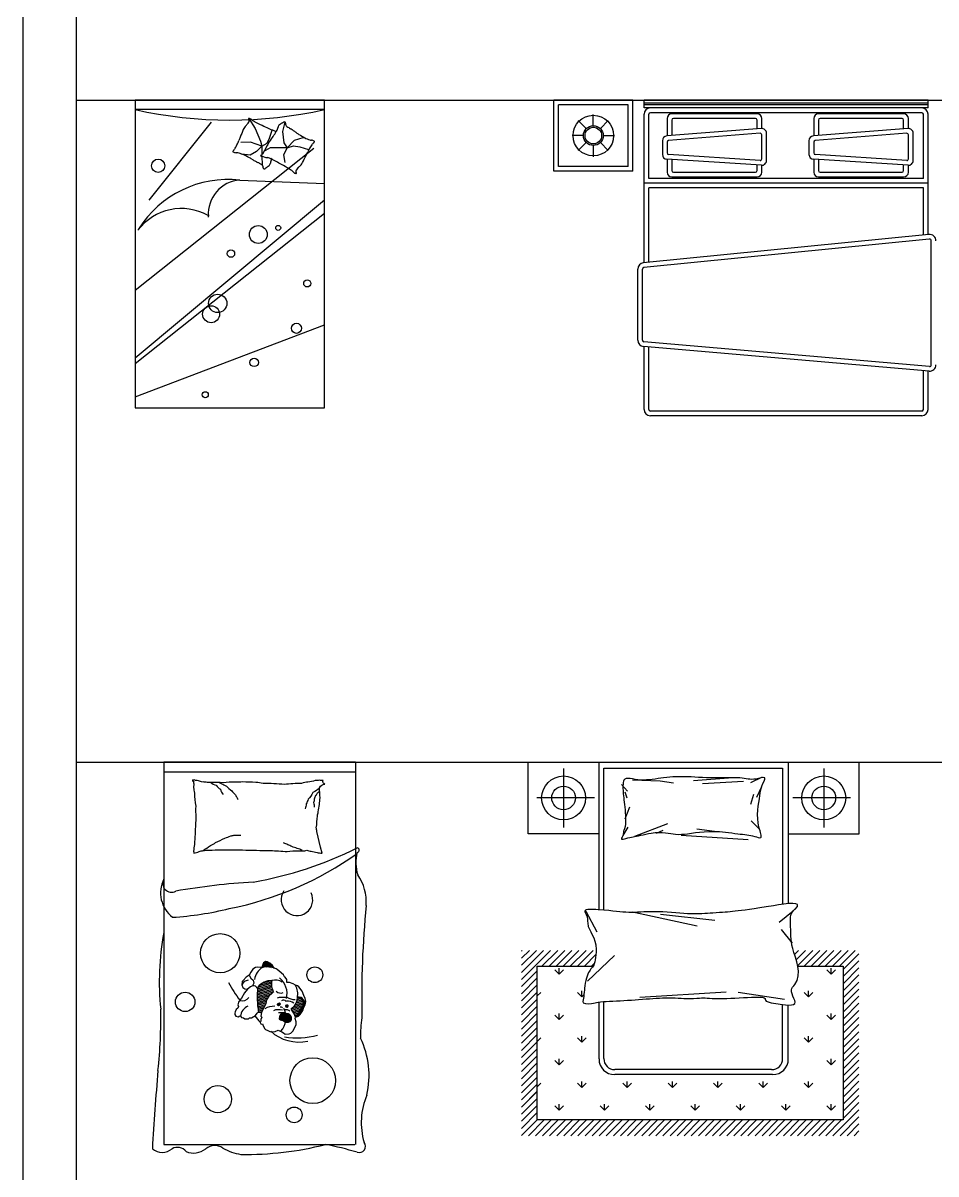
# Model space of a CAD drawing. Header units: inches. Extents: x 9.7 to 52.2, y 13.1 to 37.9.
# Drawn here: x 9.74 to 15.52, y 18.21 to 25.5 of the extents above; entities that cross this region are included whole.
import ezdxf

# ---------------------------------------------------------------- set-up
doc = ezdxf.new("R2010")
doc.units = ezdxf.units.IN
doc.header["$MEASUREMENT"] = 0
for name, color, linetype in [('02', 2, 'Continuous'), ('1', 1, 'Continuous'), ('8', 8, 'Continuous'), ('kadrbm', 4, 'Continuous')]:
    doc.layers.add(name, color=color, linetype=linetype)

# ---------------------------------------------------------------- blocks, each defined once
blk = doc.blocks.new('kadrbm')
at = {"layer": 'kadrbm', "color": 4}
blk.add_lwpolyline([(0, 0), (0, 24.7972), (21, 24.7972), (21, 0), (0, 0)], close=True, dxfattribs=at)
blk.add_lwpolyline([(20.6631, 0.3257), (20.6631, 24.4603), (0.3369, 24.4603), (0.3369, 0.3257), (20.6631, 0.3257)], dxfattribs=at)

msp = doc.modelspace()

# ---------------------------------------------------------------- hatches: boundary and pattern name
at = {"layer": '8'}
h = msp.add_hatch(dxfattribs=at)
h.set_pattern_fill('ANSI31', color=256, scale=0.03634, angle=151.264, style=0)
h.set_pattern_definition([(16.264005, (37.181219, 26.516891), (-0.0012721759, 0.0043606698), [])])
h.paths.add_polyline_path([(11.3307, 19.5111), (11.3191, 19.5272), (11.3023, 19.5421), (11.288, 19.5509), (11.2738, 19.553), (11.2622, 19.544), (11.2573, 19.5333), (11.2545, 19.5214), (11.2532, 19.5154, -0.128643)])
h = msp.add_hatch(dxfattribs=at)
h.set_pattern_fill('ANSI31', color=256, scale=0.072679, angle=151.264, style=0)
h.set_pattern_definition([(16.264005, (37.181219, 26.516891), (-0.0025443517, 0.0087213396), [])])
h.paths.add_polyline_path([(11.4688, 19.288), (11.4576, 19.2711), (11.4377, 19.2523), (11.4419, 19.2443), (11.4544, 19.225), (11.4611, 19.209), (11.4789, 19.2173), (11.4899, 19.2391), (11.5143, 19.2784), (11.5139, 19.2968), (11.4978, 19.32), (11.4769, 19.3238), (11.4759, 19.308)])
h.paths.add_polyline_path([(11.326, 19.3596, -0.19505), (11.3155, 19.4314, 0.242355), (11.2259, 19.3905, 0.070869), (11.2302, 19.2315), (11.2402, 19.2294), (11.2496, 19.2309), (11.2626, 19.2545), (11.2761, 19.2844), (11.2816, 19.3102), (11.2964, 19.3336)])
h = msp.add_hatch(dxfattribs=at)
h.set_pattern_fill('ANSI31', color=256, scale=0.01717, angle=151.264, style=0)
h.set_pattern_definition([(16.264005, (36.242921, 25.6430407), (-0.0006011031, 0.00206041649), [])])
h.paths.add_polyline_path([(11.3577, 19.2875), (11.3494, 19.2834), (11.3483, 19.2792), (11.3527, 19.2764), (11.3583, 19.2749), (11.3638, 19.2767), (11.3685, 19.2812), (11.3697, 19.2855), (11.3635, 19.2878)])
h.paths.add_polyline_path([(11.4117, 19.2635), (11.416, 19.2665), (11.4189, 19.2712), (11.4185, 19.2745), (11.4171, 19.276), (11.4128, 19.2765), (11.4078, 19.2769), (11.4022, 19.2736), (11.4006, 19.2693), (11.4035, 19.265)])
h = msp.add_hatch(dxfattribs=at)
h.set_pattern_fill('ANSI31', color=256, scale=0.042926, angle=151.264, style=0)
h.set_pattern_definition([(16.264005, (36.242921, 25.6430407), (-0.0015027577, 0.0051510412), [])])
h.paths.add_polyline_path([(11.4104, 19.2203), (11.3946, 19.2272), (11.3886, 19.2284), (11.3817, 19.2271), (11.3769, 19.2252), (11.3692, 19.2174), (11.3633, 19.2048), (11.3623, 19.1898), (11.3703, 19.183), (11.3861, 19.1785), (11.3945, 19.1725), (11.4028, 19.1694), (11.4197, 19.1694), (11.4306, 19.173), (11.4388, 19.1841), (11.4401, 19.1978), (11.4353, 19.208), (11.4291, 19.2142), (11.4179, 19.2213)])

# ---------------------------------------------------------------- linework, layer by layer
at = {"layer": '02'}
for p, q in [((13.6027, 25.0107), (13.1027, 25.0107)), ((13.1027, 24.5607), (13.1027, 25.0107)), ((13.5727, 24.9807), (13.1327, 24.9807)), ((13.1327, 24.5907), (13.1327, 24.9807)), ((13.5727, 24.5907), (13.5727, 24.9807)), ((13.6027, 24.5607), (13.6027, 25.0107)), ((15.4747, 25.0107), (13.6747, 25.0107)), ((13.6747, 24.9607), (13.6747, 25.0107)), ((15.4747, 24.9907), (13.6747, 24.9907)), ((15.4747, 24.9807), (13.6747, 24.9807)), ((15.4747, 24.9607), (13.6747, 24.9607)), ((15.4747, 24.9607), (15.4747, 25.0107)), ((10.5379, 24.3763), (10.9322, 24.8708)), ((11.1699, 24.895), (11.2088, 24.8306)), ((11.397, 24.8705), (11.3828, 24.8123)), ((13.3082, 24.8301), (13.2576, 24.8807)), ((13.3527, 24.8485), (13.3527, 24.9201)), ((13.3971, 24.8301), (13.4477, 24.8807)), ((13.6747, 23.9804), (13.6747, 24.9207)), ((13.7047, 24.5144), (13.7047, 24.9207)), ((15.4347, 24.9307), (13.7147, 24.9307)), ((13.8202, 24.8939), (13.8202, 24.7837)), ((14.3902, 24.9239), (13.8502, 24.9239)), ((13.8502, 24.8839), (13.8502, 24.7857)), ((14.3802, 24.8939), (13.8602, 24.8939)), ((14.3902, 24.8294), (14.3902, 24.8839)), ((14.4202, 24.8314), (14.4202, 24.8939)), ((14.7497, 24.8939), (14.7497, 24.7837)), ((15.3197, 24.9239), (14.7797, 24.9239)), ((14.7797, 24.8839), (14.7797, 24.7857)), ((15.3097, 24.8939), (14.7897, 24.8939)), ((15.3197, 24.8294), (15.3197, 24.8839)), ((15.3497, 24.8314), (15.3497, 24.8939)), ((15.4447, 24.5144), (15.4447, 24.9207)), ((15.4747, 24.158), (15.4747, 24.9207)), ((11.2088, 24.8306), (11.2438, 24.7513)), ((11.3008, 24.7703), (11.3176, 24.82)), ((11.3828, 24.8123), (11.39, 24.7408)), ((14.4182, 24.8313), (13.8182, 24.7835)), ((14.4096, 24.8007), (13.8296, 24.7543)), ((14.4502, 24.6275), (14.4502, 24.8014)), ((15.3476, 24.8313), (14.7476, 24.7835)), ((15.339, 24.8007), (14.759, 24.7543)), ((15.3797, 24.6275), (15.3797, 24.8014)), ((11.1789, 24.7445), (11.1192, 24.743)), ((11.2506, 24.7185), (11.1789, 24.7445)), ((11.2438, 24.7513), (11.2506, 24.7185)), ((11.2506, 24.7185), (11.286, 24.7387)), ((11.2847, 24.7228), (11.2681, 24.692)), ((11.286, 24.7387), (11.3008, 24.7703)), ((11.39, 24.7408), (11.4124, 24.7085)), ((11.4124, 24.7085), (11.4576, 24.7574)), ((11.4576, 24.7574), (11.5141, 24.7732)), ((11.5141, 24.7732), (11.5277, 24.7698)), ((13.2898, 24.7857), (13.2183, 24.7857)), ((13.3082, 24.7413), (13.2576, 24.6907)), ((13.3527, 24.7229), (13.3527, 24.6513)), ((13.3971, 24.7413), (13.4477, 24.6907)), ((13.4155, 24.7857), (13.4871, 24.7857)), ((13.7902, 24.7536), (13.7902, 24.6662)), ((13.8202, 24.7443), (13.8202, 24.6756)), ((14.4202, 24.6381), (14.4202, 24.7907)), ((14.7197, 24.7536), (14.7197, 24.6662)), ((14.7497, 24.7443), (14.7497, 24.6756)), ((15.3497, 24.6381), (15.3497, 24.7907)), ((10.4483, 23.8067), (11.581, 24.7063)), ((11.1781, 24.6622), (11.1249, 24.668)), ((11.2183, 24.6854), (11.1781, 24.6622)), ((11.2506, 24.7185), (11.2183, 24.6854)), ((11.2506, 24.7185), (11.2515, 24.6639)), ((11.2516, 24.6553), (11.2525, 24.6004)), ((11.2681, 24.692), (11.2552, 24.6682)), ((11.2741, 24.6916), (11.2666, 24.6875)), ((11.3049, 24.7092), (11.2741, 24.6916)), ((11.4124, 24.7085), (11.3049, 24.7092)), ((11.4124, 24.7085), (11.3896, 24.6632)), ((11.3896, 24.6632), (11.3963, 24.6147)), ((11.4124, 24.7085), (11.4525, 24.7201)), ((11.4525, 24.7201), (11.4917, 24.7139)), ((11.4917, 24.7139), (11.5468, 24.698)), ((14.4097, 24.6281), (13.8297, 24.6657)), ((15.3391, 24.6281), (14.7591, 24.6657)), ((13.5727, 24.5907), (13.1327, 24.5907)), ((14.4186, 24.5976), (13.8186, 24.6362)), ((13.8202, 24.6362), (13.8202, 24.5539)), ((13.8502, 24.6345), (13.8502, 24.5639)), ((14.3902, 24.5639), (14.3902, 24.5991)), ((14.4202, 24.5539), (14.4202, 24.5975)), ((15.348, 24.5976), (14.748, 24.6362)), ((14.7497, 24.6362), (14.7497, 24.5539)), ((14.7797, 24.6345), (14.7797, 24.5639)), ((15.3197, 24.5639), (15.3197, 24.5991)), ((15.3497, 24.5539), (15.3497, 24.5975)), ((13.6027, 24.5607), (13.1027, 24.5607)), ((15.4447, 24.5144), (13.7047, 24.5144)), ((13.8502, 24.5239), (14.3902, 24.5239)), ((13.8602, 24.5539), (14.3802, 24.5539)), ((14.7797, 24.5239), (15.3197, 24.5239)), ((14.7897, 24.5539), (15.3097, 24.5539)), ((15.4747, 24.4844), (13.6747, 24.4844)), ((15.4447, 24.4544), (13.7047, 24.4544)), ((13.7047, 23.9832), (13.7047, 24.4544)), ((15.4447, 24.1552), (15.4447, 24.4544)), ((10.4483, 23.3775), (11.6483, 24.3792)), ((10.4483, 23.3419), (11.6483, 24.2935)), ((15.4792, 24.1586), (13.6692, 23.9797)), ((15.4821, 24.1287), (13.6721, 23.9498)), ((15.4947, 23.3333), (15.4947, 24.119)), ((13.6347, 23.4893), (13.6347, 23.94)), ((13.6647, 23.4893), (13.6647, 23.94)), ((10.4483, 23.13), (11.6483, 23.5858)), ((15.4808, 23.2935), (13.6708, 23.4495)), ((15.4834, 23.3234), (13.6734, 23.4794)), ((13.6747, 23.0507), (13.6747, 23.4491)), ((13.7047, 23.0507), (13.7047, 23.4466)), ((15.4447, 23.0507), (15.4447, 23.2966)), ((15.4747, 23.0507), (15.4747, 23.2941)), ((15.4347, 23.0407), (13.7147, 23.0407)), ((15.4347, 23.0107), (13.7147, 23.0107)), ((11.8446, 20.8159), (10.6301, 20.8159)), ((10.6301, 20.8159), (10.6301, 18.3932)), ((11.8446, 20.8159), (11.8446, 18.3932)), ((12.9387, 20.3619), (12.9387, 20.8159)), ((12.9387, 20.8159), (15.0387, 20.8159)), ((13.3887, 19.8804), (13.3887, 20.8159)), ((14.5887, 20.8159), (14.5887, 19.9197)), ((15.0387, 20.3619), (15.0387, 20.8159)), ((11.8415, 20.7524), (10.6301, 20.7524)), ((13.1641, 20.7754, -0.27), (13.1641, 20.4016, -0.27)), ((13.419, 20.7774), (14.5528, 20.7774)), ((13.419, 19.8779), (13.419, 20.7774)), ((14.2368, 20.7162), (13.988, 20.6982)), ((14.4225, 20.7198), (14.3486, 20.6856)), ((14.5528, 20.7774), (14.5528, 19.9154)), ((14.8134, 20.7754, -0.27), (14.8134, 20.4016, -0.27)), ((13.5306, 20.6748), (13.5685, 20.6315)), ((13.601, 20.7036), (13.7753, 20.6982)), ((13.7753, 20.6982), (13.86, 20.6856)), ((14.0439, 20.6802), (14.3053, 20.6946)), ((14.4189, 20.6586), (14.3865, 20.5919)), ((13.361, 20.5892, -0.27), (12.9952, 20.5892, -0.27)), ((13.5523, 20.6279), (13.5649, 20.5901)), ((14.3689, 20.6112), (14.348, 20.5471)), ((14.9823, 20.5892, -0.27), (14.6165, 20.5892, -0.27)), ((13.5541, 20.4568), (13.5847, 20.5325)), ((13.6151, 20.3472), (13.8246, 20.428)), ((14.401, 20.396), (14.3536, 20.4448)), ((13.3887, 20.3619), (12.9387, 20.3619)), ((13.5415, 20.3505), (13.5739, 20.4045)), ((13.7536, 20.3667), (13.7951, 20.3847)), ((13.9089, 20.3526), (14.3346, 20.3266)), ((14.1214, 20.3775), (14.0096, 20.3919)), ((14.5887, 20.3619), (15.0387, 20.3619)), ((13.3045, 19.8726), (13.375, 19.7404)), ((13.6004, 19.8677), (14.0119, 19.7796)), ((13.7791, 19.853), (14.1234, 19.8139)), ((14.6193, 19.8726), (14.5311, 19.7992)), ((14.6144, 19.6691), (14.5458, 19.7551)), ((12.8975, 19.6184), (12.9026, 19.6234)), ((12.8975, 19.5735), (12.9475, 19.6234)), ((12.8975, 19.5286), (12.9924, 19.6234)), ((12.8975, 19.4837), (13.0373, 19.6234)), ((12.8975, 19.4388), (13.0822, 19.6234)), ((13.0271, 19.5234), (13.1271, 19.6234)), ((13.072, 19.5234), (13.172, 19.6234)), ((13.1169, 19.5234), (13.2169, 19.6234)), ((13.1618, 19.5234), (13.2618, 19.6234)), ((13.2067, 19.5234), (13.3067, 19.6234)), ((13.2516, 19.5234), (13.3516, 19.6234)), ((14.6301, 19.5998), (14.6537, 19.6234)), ((14.6397, 19.5645), (14.6986, 19.6234)), ((14.648, 19.5279), (14.7435, 19.6234)), ((14.6884, 19.5234), (14.7884, 19.6234)), ((14.7333, 19.5234), (14.8333, 19.6234)), ((14.7782, 19.5234), (14.8782, 19.6234)), ((14.8231, 19.5234), (14.9231, 19.6234)), ((14.868, 19.5234), (14.968, 19.6234)), ((14.9129, 19.5234), (15.0129, 19.6234)), ((13.2965, 19.5234), (13.3694, 19.5964)), ((13.3155, 19.4287), (13.486, 19.5902)), ((14.9365, 19.5021), (15.0365, 19.6021)), ((14.9365, 19.4572), (15.0365, 19.5572)), ((12.8975, 19.3939), (12.9975, 19.4939)), ((12.9975, 18.549), (12.9975, 19.5234)), ((12.9975, 19.5234), (13.3512, 19.5234)), ((13.1358, 19.4727), (13.1089, 19.4996)), ((13.1358, 19.4727), (13.1358, 19.5108)), ((13.1358, 19.4727), (13.1627, 19.4996)), ((13.3414, 19.5234), (13.3598, 19.5419)), ((14.6488, 19.5234), (14.9365, 19.5234)), ((14.86, 19.4727), (14.8331, 19.4996)), ((14.86, 19.4727), (14.86, 19.5108)), ((14.86, 19.4727), (14.8869, 19.4996)), ((14.9365, 19.5234), (14.9365, 18.549)), ((14.9365, 19.4123), (15.0365, 19.5123)), ((12.8975, 19.349), (12.9975, 19.449)), ((12.8975, 19.3041), (12.9975, 19.4041)), ((14.9365, 19.3674), (15.0365, 19.4674)), ((14.9365, 19.3225), (15.0365, 19.4225)), ((12.8975, 19.2592), (12.9975, 19.3592)), ((12.9975, 19.3344), (13.019, 19.3559)), ((13.2795, 19.329), (13.2525, 19.3559)), ((13.2795, 19.329), (13.2795, 19.3671)), ((13.2795, 19.329), (13.293, 19.3425)), ((13.6469, 19.3264), (14.1956, 19.3607)), ((14.5647, 19.3117), (14.2699, 19.3558)), ((14.7163, 19.329), (14.6894, 19.3559)), ((14.7163, 19.329), (14.7163, 19.3671)), ((14.7163, 19.329), (14.7433, 19.3559)), ((14.9365, 19.2776), (15.0365, 19.3776)), ((14.9365, 19.2327), (15.0365, 19.3327)), ((12.8975, 19.2143), (12.9975, 19.3143)), ((12.8975, 19.1694), (12.9975, 19.2694)), ((13.3887, 18.9359), (13.3887, 19.2968)), ((13.419, 18.9381), (13.419, 19.2995)), ((14.5528, 18.9381), (14.5528, 19.28)), ((14.5887, 18.9359), (14.5887, 19.2777)), ((14.9365, 19.1878), (15.0365, 19.2878)), ((12.8975, 19.1245), (12.9975, 19.2245)), ((12.8975, 19.0796), (12.9975, 19.1796)), ((13.1358, 19.1853), (13.1089, 19.2122)), ((13.1358, 19.1853), (13.1358, 19.2234)), ((13.1358, 19.1853), (13.1627, 19.2122)), ((14.86, 19.1853), (14.8331, 19.2122)), ((14.86, 19.1853), (14.86, 19.2234)), ((14.86, 19.1853), (14.8869, 19.2122)), ((14.9365, 19.1429), (15.0365, 19.2429)), ((14.9365, 19.098), (15.0365, 19.198)), ((12.8975, 19.0347), (12.9975, 19.1347)), ((14.9365, 19.0531), (15.0365, 19.1531)), ((14.9365, 19.0082), (15.0365, 19.1082)), ((12.8975, 18.9898), (12.9975, 19.0898)), ((12.8975, 18.9449), (12.9975, 19.0449)), ((12.9975, 19.047), (13.019, 19.0686)), ((13.2795, 19.0416), (13.2525, 19.0686)), ((13.2795, 19.0416), (13.2795, 19.0797)), ((13.2795, 19.0416), (13.3064, 19.0686)), ((14.7163, 19.0416), (14.6894, 19.0686)), ((14.7163, 19.0416), (14.7163, 19.0797)), ((14.7163, 19.0416), (14.7433, 19.0686)), ((14.9365, 18.9633), (15.0365, 19.0633)), ((12.8975, 18.9), (12.9975, 19)), ((14.9365, 18.9184), (15.0365, 19.0184)), ((14.9365, 18.8735), (15.0365, 18.9735)), ((12.8975, 18.8551), (12.9975, 18.9551)), ((12.8975, 18.8102), (12.9975, 18.9102)), ((13.1358, 18.8979), (13.1089, 18.9249)), ((13.1358, 18.8979), (13.1358, 18.936)), ((13.1358, 18.8979), (13.1627, 18.9249)), ((14.86, 18.8979), (14.8331, 18.9249)), ((14.86, 18.8979), (14.86, 18.936)), ((14.86, 18.8979), (14.8869, 18.9249)), ((14.9365, 18.8286), (15.0365, 18.9286)), ((12.8975, 18.7652), (12.9975, 18.8652)), ((12.8975, 18.7203), (12.9975, 18.8203)), ((14.4887, 18.8359), (13.4887, 18.8359)), ((14.4828, 18.8681), (13.489, 18.8681)), ((14.9365, 18.7837), (15.0365, 18.8837)), ((14.9365, 18.7388), (15.0365, 18.8388)), ((12.8975, 18.6754), (12.9975, 18.7754)), ((12.9975, 18.7596), (13.019, 18.7812)), ((13.2795, 18.7543), (13.2525, 18.7812)), ((13.2795, 18.7542), (13.2795, 18.7923)), ((13.2795, 18.7543), (13.3064, 18.7812)), ((13.5668, 18.7543), (13.5399, 18.7812)), ((13.5668, 18.7542), (13.5668, 18.7923)), ((13.5668, 18.7543), (13.5938, 18.7812)), ((13.8542, 18.7543), (13.8273, 18.7812)), ((13.8542, 18.7542), (13.8542, 18.7923)), ((13.8542, 18.7543), (13.8812, 18.7812)), ((14.1416, 18.7543), (14.1146, 18.7812)), ((14.1416, 18.7542), (14.1416, 18.7923)), ((14.1416, 18.7543), (14.1685, 18.7812)), ((14.4289, 18.7543), (14.402, 18.7812)), ((14.4289, 18.7543), (14.4559, 18.7812)), ((14.429, 18.7542), (14.429, 18.7923)), ((14.7163, 18.7543), (14.6894, 18.7812)), ((14.7163, 18.7542), (14.7163, 18.7923)), ((14.7163, 18.7543), (14.7433, 18.7812)), ((14.9365, 18.6939), (15.0365, 18.7939)), ((14.9365, 18.649), (15.0365, 18.749)), ((12.8975, 18.6305), (12.9975, 18.7305)), ((12.8975, 18.6301), (12.9975, 18.7301)), ((12.8975, 18.5852), (12.9975, 18.6852)), ((14.9365, 18.6041), (15.0365, 18.7041)), ((14.9365, 18.6036), (15.0365, 18.7036)), ((12.8975, 18.5403), (12.9975, 18.6403)), ((13.1358, 18.6106), (13.1089, 18.6375)), ((13.1358, 18.6106), (13.1358, 18.6487)), ((13.1358, 18.6106), (13.1627, 18.6375)), ((13.4232, 18.6106), (13.3962, 18.6375)), ((13.4232, 18.6106), (13.4232, 18.6487)), ((13.4232, 18.6106), (13.4501, 18.6375)), ((13.7105, 18.6106), (13.6836, 18.6375)), ((13.7105, 18.6106), (13.7105, 18.6487)), ((13.7105, 18.6106), (13.7375, 18.6375)), ((13.9979, 18.6106), (13.971, 18.6375)), ((13.9979, 18.6106), (13.9979, 18.6487)), ((13.9979, 18.6106), (14.0248, 18.6375)), ((14.2853, 18.6106), (14.2583, 18.6375)), ((14.2853, 18.6106), (14.2853, 18.6487)), ((14.2853, 18.6106), (14.3122, 18.6375)), ((14.5726, 18.6106), (14.5457, 18.6375)), ((14.5726, 18.6106), (14.5726, 18.6487)), ((14.5726, 18.6106), (14.5996, 18.6375)), ((14.86, 18.6106), (14.8331, 18.6375)), ((14.86, 18.6106), (14.86, 18.6487)), ((14.86, 18.6106), (14.8869, 18.6375)), ((14.8716, 18.449), (15.0365, 18.6138)), ((14.9365, 18.5587), (15.0365, 18.6587)), ((12.8975, 18.4954), (12.9975, 18.5954)), ((12.8975, 18.4505), (12.9975, 18.5505)), ((12.9409, 18.449), (13.0409, 18.549)), ((12.9858, 18.449), (13.0858, 18.549)), ((14.9365, 18.549), (12.9975, 18.549)), ((13.0307, 18.449), (13.1307, 18.549)), ((13.0756, 18.449), (13.1756, 18.549)), ((13.1205, 18.449), (13.2205, 18.549)), ((13.1654, 18.449), (13.2654, 18.549)), ((13.2103, 18.449), (13.3103, 18.549)), ((13.2552, 18.449), (13.3552, 18.549)), ((13.3001, 18.449), (13.4001, 18.549)), ((13.345, 18.449), (13.445, 18.549)), ((13.3899, 18.449), (13.4899, 18.549)), ((13.4348, 18.449), (13.5348, 18.549)), ((13.4797, 18.449), (13.5797, 18.549)), ((13.5246, 18.449), (13.6246, 18.549)), ((13.5695, 18.449), (13.6695, 18.549)), ((13.6144, 18.449), (13.7144, 18.549)), ((13.6593, 18.449), (13.7593, 18.549)), ((13.7042, 18.449), (13.8042, 18.549)), ((13.7491, 18.449), (13.8491, 18.549)), ((13.794, 18.449), (13.894, 18.549)), ((13.8389, 18.449), (13.9389, 18.549)), ((13.8838, 18.449), (13.9838, 18.549)), ((13.9287, 18.449), (14.0287, 18.549)), ((13.9736, 18.449), (14.0736, 18.549)), ((14.0185, 18.449), (14.1185, 18.549)), ((14.0634, 18.449), (14.1634, 18.549)), ((14.1083, 18.449), (14.2083, 18.549)), ((14.1532, 18.449), (14.2532, 18.549)), ((14.1981, 18.449), (14.2981, 18.549)), ((14.243, 18.449), (14.343, 18.549)), ((14.2879, 18.449), (14.3879, 18.549)), ((14.3328, 18.449), (14.4328, 18.549)), ((14.3777, 18.449), (14.4777, 18.549)), ((14.4226, 18.449), (14.5226, 18.549)), ((14.4675, 18.449), (14.5675, 18.549)), ((14.5124, 18.449), (14.6124, 18.549)), ((14.5573, 18.449), (14.6573, 18.549)), ((14.6022, 18.449), (14.7022, 18.549)), ((14.6471, 18.449), (14.7471, 18.549)), ((14.692, 18.449), (14.792, 18.549)), ((14.7369, 18.449), (14.8369, 18.549)), ((14.7818, 18.449), (14.8818, 18.549)), ((14.8267, 18.449), (14.9267, 18.549)), ((14.9166, 18.449), (15.0365, 18.5689)), ((14.9615, 18.449), (15.0365, 18.524)), ((15.0064, 18.449), (15.0365, 18.4791)), ((10.6301, 18.3932), (11.8415, 18.3932))]:
    msp.add_line(p, q, dxfattribs=at)
for points in [[(11.6173, 20.654, -0.263368), (11.6511, 20.6768, -0.494818), (11.64, 20.6995, -0.049225), (11.6186, 20.7016, -0.036831), (11.59, 20.6995, -0.031893), (11.544, 20.6896, 0.035782), (11.5029, 20.6812, 0.032941), (11.3943, 20.674, 0.026564), (11.2595, 20.6812, 0.017905), (11.2141, 20.6877, -0.009667), (11.1291, 20.6904, -0.03204), (11.0841, 20.6895, 0.018442), (11.0062, 20.6858, 0.010837), (10.9278, 20.6868, 0.014624), (10.8697, 20.6904, 0.111249), (10.8424, 20.6992, -0.153708), (10.822, 20.704, -0.076444), (10.813, 20.7019, -0.215512), (10.8106, 20.6995, -0.585858), (10.8138, 20.6958, 0.363489), (10.8197, 20.6927, 0.191716), (10.8198, 20.6787, -0.129675), (10.8174, 20.6586, -0.01735), (10.8211, 20.6382, 0.019326), (10.8242, 20.6199, 0.018818), (10.8323, 20.5371, 0.021828), (10.8333, 20.4654, 0.006204), (10.8317, 20.4243, 0.001963), (10.8242, 20.2949, 0.028341), (10.8191, 20.2511, -0.117014), (10.8197, 20.2403, -0.36606), (10.8214, 20.2392, -0.03973), (10.8379, 20.2426, -0.048309), (10.8545, 20.2492, 0.062981), (10.8675, 20.2539, 0.04058), (10.8958, 20.258, 0.014345), (10.9767, 20.2608, 0.005484), (11.1286, 20.2599, 0.004707), (11.3056, 20.2562, 0.008762), (11.3572, 20.253, -0.008153), (11.4125, 20.2494, -0.06251), (11.4817, 20.2547, 0.078669), (11.537, 20.2572, 0.047825), (11.564, 20.2515, -0.034494), (11.6013, 20.2426, -0.023571), (11.632, 20.2389, -0.510228), (11.6332, 20.2403), (11.6241, 20.2767), (11.5991, 20.3767, 0.073041), (11.5967, 20.4004, 0.023305), (11.6036, 20.4744, 0.018299), (11.6085, 20.5021, -0.01097), (11.6174, 20.5481, -0.042281), (11.621, 20.5897, -0.027201), (11.6174, 20.6544)], [(10.8834, 20.6927, 0.088153), (10.9252, 20.6884, 0.088153), (10.963, 20.6699, 0.077547), (10.9892, 20.6438, 0.077547), (11.0062, 20.6108)], [(10.9827, 20.6858, 0.027842), (11.0115, 20.6729, 0.048685), (11.0267, 20.6631, 0.023666), (11.0605, 20.6336, 0.031223), (11.0836, 20.6086, 0.046801), (11.0897, 20.5993, 0.023191), (11.0995, 20.579)], [(11.6175, 20.654, -0.077379), (11.5753, 20.6233, -0.077379), (11.5445, 20.5813, -0.047525), (11.5325, 20.5515, -0.047525), (11.5263, 20.5199)], [(11.6193, 20.6346, -0.05369), (11.6021, 20.6189, -0.070312), (11.5922, 20.604, -0.015448), (11.5877, 20.5937, -0.013244), (11.5831, 20.5813, -0.082127), (11.5795, 20.5594, -0.064164), (11.5831, 20.5313)], [(10.8788, 20.2562, 0.016108), (10.926, 20.288, 0.024599), (10.9585, 20.3062, 0.009477), (11.0179, 20.3345, 0.015937), (11.054, 20.3494, 0.072521), (11.0738, 20.3538, 0.033339), (11.1177, 20.354)], [(11.5078, 20.2581, 0.009729), (11.4747, 20.269, 0.009729), (11.4421, 20.2812, 0.007971), (11.4158, 20.2922, 0.007971), (11.3898, 20.304)]]:
    msp.add_lwpolyline(points, format="xyb", dxfattribs=at)
for points in [[(11.2532, 19.5154), (11.2441, 19.5146), (11.2254, 19.5172), (11.2111, 19.5155), (11.1941, 19.5038), (11.181, 19.4851), (11.1701, 19.4652), (11.1527, 19.4546), (11.1331, 19.4328), (11.1272, 19.4255), (11.1238, 19.4053), (11.1307, 19.3881), (11.1443, 19.3797), (11.1611, 19.3772), (11.1407, 19.3539), (11.1218, 19.3212), (11.1126, 19.308), (11.1147, 19.303), (11.1066, 19.2988), (11.1002, 19.2784), (11.1044, 19.2684), (11.0986, 19.2562), (11.0882, 19.2495), (11.082, 19.2347), (11.0794, 19.2246), (11.0806, 19.2163), (11.0859, 19.2067), (11.1011, 19.2031), (11.1115, 19.208), (11.1159, 19.2056), (11.1224, 19.1982), (11.1362, 19.1954), (11.1432, 19.1906), (11.1665, 19.1894), (11.1738, 19.1959), (11.1862, 19.1958), (11.2113, 19.2117), (11.2212, 19.2245), (11.229, 19.2317), (11.2402, 19.2294), (11.2496, 19.2309), (11.2469, 19.2171), (11.2461, 19.207), (11.2504, 19.2008), (11.2449, 19.1856), (11.2442, 19.1755), (11.2419, 19.1662), (11.2446, 19.1571), (11.2502, 19.155), (11.2548, 19.1582), (11.2583, 19.1524), (11.2624, 19.1406), (11.2709, 19.1264), (11.2752, 19.122), (11.2893, 19.1162), (11.303, 19.1097), (11.3168, 19.1069), (11.3353, 19.1092), (11.3548, 19.1168), (11.3637, 19.1138), (11.3785, 19.1076), (11.388, 19.1005), (11.4001, 19.0928), (11.4239, 19.0942), (11.4346, 19.0998), (11.4479, 19.1117), (11.46, 19.1338), (11.469, 19.1538), (11.4681, 19.1696), (11.4636, 19.1912), (11.4647, 19.2002), (11.4841, 19.2058), (11.4951, 19.2171), (11.5104, 19.2432), (11.5154, 19.2576), (11.5253, 19.2791), (11.5313, 19.2988), (11.5253, 19.3193), (11.5185, 19.3383), (11.507, 19.3647), (11.4855, 19.3919), (11.4771, 19.3993), (11.4645, 19.4024), (11.4501, 19.4113), (11.426, 19.4197), (11.4098, 19.4199), (11.4091, 19.4395), (11.4002, 19.453), (11.3953, 19.4547), (11.3887, 19.4689), (11.3603, 19.4921), (11.3489, 19.5012), (11.3416, 19.5071), (11.3349, 19.5089), (11.3305, 19.5113), (11.3191, 19.5272), (11.3023, 19.5421), (11.288, 19.5509), (11.2738, 19.553), (11.2622, 19.544), (11.2573, 19.5333), (11.2545, 19.5214), (11.2532, 19.5154)], [(11.1701, 19.4652), (11.1819, 19.4482), (11.1975, 19.4348), (11.2006, 19.4159), (11.1932, 19.3989), (11.1805, 19.3915), (11.1611, 19.3772)], [(11.326, 19.3596), (11.2964, 19.3336), (11.2816, 19.3102), (11.2761, 19.2844), (11.2626, 19.2545), (11.2496, 19.2309)], [(11.4781, 19.3303), (11.5017, 19.326), (11.5205, 19.2989), (11.521, 19.2765), (11.4957, 19.2358), (11.4838, 19.2122), (11.4639, 19.2029)], [(11.3577, 19.2875), (11.3494, 19.2834), (11.3483, 19.2792), (11.3527, 19.2764), (11.3583, 19.2749), (11.3638, 19.2767), (11.3685, 19.2812), (11.3697, 19.2855), (11.3635, 19.2878), (11.3577, 19.2875)], [(11.4078, 19.2769), (11.4022, 19.2736), (11.4006, 19.2693), (11.4035, 19.265), (11.4117, 19.2635), (11.416, 19.2665), (11.4189, 19.2712), (11.4185, 19.2745), (11.4171, 19.276), (11.4128, 19.2765), (11.4078, 19.2769)], [(11.4647, 19.2002), (11.4544, 19.225), (11.4419, 19.2443), (11.4377, 19.2523), (11.4576, 19.2711), (11.4688, 19.288), (11.4759, 19.308), (11.4769, 19.3238)], [(11.4769, 19.3238), (11.4978, 19.32), (11.5139, 19.2968), (11.5143, 19.2784), (11.4899, 19.2391), (11.4789, 19.2173), (11.4611, 19.209)], [(11.4104, 19.2203), (11.3946, 19.2272), (11.3886, 19.2284), (11.3817, 19.2271), (11.3769, 19.2252), (11.3692, 19.2174), (11.3633, 19.2048), (11.3623, 19.1898), (11.3703, 19.183), (11.3861, 19.1785), (11.3945, 19.1725), (11.4028, 19.1694), (11.4197, 19.1694), (11.4306, 19.173), (11.4388, 19.1841), (11.4401, 19.1978), (11.4353, 19.208), (11.4291, 19.2142), (11.4179, 19.2213), (11.4104, 19.2203)]]:
    msp.add_lwpolyline(points, dxfattribs=at)
for centre, radius in [((13.3527, 24.7857), 0.1285), ((13.3527, 24.7857), 0.0628), ((13.3527, 24.7857), 0.0528), ((10.5942, 24.5947), 0.0421), ((11.2291, 24.1592), 0.0566), ((11.3551, 24.2013), 0.0158), ((11.0557, 24.0382), 0.0235), ((11.539, 23.8488), 0.0223), ((10.9717, 23.7225), 0.0581), ((10.9297, 23.6541), 0.0536), ((11.4707, 23.5647), 0.032), ((11.2028, 23.349), 0.0268), ((10.8929, 23.1438), 0.0189), ((13.1641, 20.5892, -0.27), 0.139), ((14.8134, 20.5892, -0.27), 0.139), ((13.1641, 20.5892, -0.27), 0.075), ((14.8134, 20.5892, -0.27), 0.075), ((10.9872, 19.6052), 0.1244), ((11.5871, 19.4689), 0.0501), ((10.7653, 19.2968), 0.0617), ((11.5743, 18.7981), 0.1449), ((10.9729, 18.6812), 0.0865), ((11.4563, 18.5808), 0.0501)]:
    msp.add_circle(centre, radius, dxfattribs=at)
for centre, radius, start, end in [((11.0483, 27.6195), 2.7354, 257.32942, 282.67058), ((13.7147, 24.9207), 0.04, 90, 180), ((15.4347, 24.9207), 0.04, 0, 90), ((10.9982, 24.9816), 0.2027, 322.9253, 327.013), ((11.1698, 24.8925), 0.00255, 87.77928, 227.37299), ((11.1493, 24.8835), 0.0227, 327.013, 339.26002), ((11.1629, 24.8835), 0.00815, 4.23832, 47.25175), ((11.1692, 24.8747), 0.0203, 63.48572, 87.77928), ((11.1622, 24.8786), 0.00881, 339.26002, 356.55954), ((11.1267, 24.8808), 0.0444, 356.55954, 4.23832), ((11.1628, 24.8619), 0.0346, 45.24554, 63.48572), ((11.2193, 24.9189), 0.0456, 225.24554, 241.12401), ((11.4301, 25.3011), 0.4822, 241.12401, 243.70226), ((12.5164, 27.4995), 2.9343, 243.70226, 244.74731), ((11.2702, 25.056), 0.2203, 300.04723, 301.35967), ((11.3713, 24.8901), 0.026, 301.35967, 307.95833), ((11.412, 24.8379), 0.0401, 122.64454, 127.95833), ((11.3943, 24.8656), 0.00733, 350.58543, 122.64454), ((13.7147, 24.9207), 0.01, 90, 180), ((13.8502, 24.8939), 0.03, 90, 180), ((13.8602, 24.8839), 0.01, 90, 180), ((14.3802, 24.8839), 0.01, 0, 90), ((14.3902, 24.8939), 0.03, 0, 90), ((14.7797, 24.8939), 0.03, 90, 180), ((14.7897, 24.8839), 0.01, 90, 180), ((15.3097, 24.8839), 0.01, 0, 90), ((15.3197, 24.8939), 0.03, 0, 90), ((15.4347, 24.9207), 0.01, 0, 90), ((12.1879, 24.3542), 1.1537, 155.99133, 158.56838), ((11.2374, 24.7775), 0.1132, 147.75744, 155.99133), ((11.1811, 24.813), 0.0467, 134.13046, 147.75744), ((11.0709, 24.9267), 0.1117, 314.13046, 322.9253), ((12.0375, 26.484), 1.8115, 244.74731, 247.22246), ((10.5066, 25.3065), 0.9716, 326.74257, 328.77807), ((11.3621, 24.8757), 0.0671, 247.22246, 253.09431), ((10.8423, 25.1031), 0.5791, 328.77807, 331.41471), ((11.3276, 24.8386), 0.0264, 331.41471, 1.88011), ((11.367, 24.8399), 0.013, 137.93735, 181.88011), ((11.3904, 24.8187), 0.0446, 127.35337, 137.93735), ((11.4394, 24.7545), 0.1253, 121.04602, 127.35337), ((11.571, 24.536), 0.3804, 120.04723, 121.04602), ((11.4219, 24.861), 0.0207, 170.58543, 236.54069), ((12.3941, 26.3321), 1.784, 236.54069, 237.41627), ((10.808, 23.8503), 1.1614, 56.33107, 57.41627), ((9.5033, 21.8918), 3.5147, 55.98271, 56.33107), ((13.3509, 27.5924), 3.3629, 235.98271, 236.33884), ((14.4102, 24.7907), 0.01, 0, 93.90513), ((14.4202, 24.8014), 0.03, 0, 93.90513), ((15.3397, 24.7907), 0.01, 0, 93.90513), ((15.3497, 24.8014), 0.03, 0, 93.90513), ((9.7306, 25.4285), 1.5332, 331.89363, 333.05366), ((11.0051, 24.7807), 0.1035, 333.05366, 337.51869), ((10.8104, 24.8612), 0.3142, 337.51869, 339.98992), ((11.9976, 24.4289), 0.9493, 158.56838, 159.98992), ((11.3933, 24.6641), 0.1235, 143.89496, 151.59544), ((10.5652, 25.2681), 0.9016, 323.89496, 326.74257), ((11.686, 25.0923), 0.3592, 236.33884, 243.08229), ((11.6355, 24.9928), 0.2477, 243.08229, 251.2057), ((12.8617, 23.9036), 1.5332, 147.49775, 148.65778), ((11.5674, 24.7927), 0.0363, 251.2057, 267.21905), ((11.564, 24.7221), 0.0345, 70.7907, 87.21905), ((11.6053, 24.7041), 0.0435, 124.33957, 147.49775), ((11.5657, 24.7269), 0.0293, 52.13919, 70.7907), ((11.5753, 24.748), 0.00965, 304.33957, 354.79229), ((11.5816, 24.7474), 0.00334, 354.79229, 52.13919), ((13.8202, 24.7536), 0.03, 93.90513, 180), ((13.8302, 24.7443), 0.01, 93.90513, 180), ((14.7497, 24.7536), 0.03, 93.90513, 180), ((14.7597, 24.7443), 0.01, 93.90513, 180), ((11.0779, 24.6853), 0.00965, 128.73545, 179.18817), ((11.0716, 24.6853), 0.00334, 179.18817, 236.53507), ((11.0859, 24.707), 0.0293, 236.53507, 255.18658), ((11.0446, 24.7267), 0.0435, 308.73545, 331.89363), ((11.0872, 24.712), 0.0345, 255.18658, 271.61493), ((11.0892, 24.6413), 0.0363, 75.60159, 91.61493), ((11.0367, 24.4365), 0.2477, 67.47818, 75.60159), ((10.9939, 24.3335), 0.3592, 60.73473, 67.47818), ((11.2466, 24.6588), 0.00269, 101.01767, 244.45099), ((11.2477, 24.6612), 0.0053, 244.45099, 268.09025), ((11.2435, 24.6745), 0.0133, 281.01767, 331.59544), ((11.2469, 24.6364), 0.0196, 75.84868, 88.09025), ((11.2241, 24.5461), 0.1126, 68.95023, 75.84868), ((11.3017, 24.7476), 0.1033, 248.95023, 256.15257), ((10.4939, 25.1632), 1.1537, 331.59544, 334.1725), ((10.6779, 25.0742), 0.9493, 334.1725, 335.59404), ((11.8285, 24.5521), 0.3142, 153.12281, 155.59404), ((11.6407, 24.6473), 0.1035, 148.65778, 153.12281), ((13.8202, 24.6662), 0.03, 180, 266.83741), ((13.8302, 24.6756), 0.01, 180, 266.83741), ((14.7497, 24.6662), 0.03, 180, 266.83741), ((14.7597, 24.6756), 0.01, 180, 266.83741), ((9.5256, 21.7132), 3.3629, 60.37859, 60.73473), ((12.9249, 27.6919), 3.5147, 240.37859, 240.72695), ((11.7742, 25.6391), 1.1614, 240.72695, 241.81216), ((10.3829, 23.0431), 1.784, 60.93657, 61.81216), ((11.2395, 24.5844), 0.0207, 354.98131, 60.93657), ((11.2674, 24.5819), 0.00733, 174.98131, 307.04042), ((11.2477, 24.6081), 0.0401, 307.04042, 312.35421), ((11.2922, 24.5592), 0.026, 125.75555, 132.35421), ((11.2868, 24.6872), 0.041, 256.15257, 268.34276), ((11.4058, 24.4015), 0.2203, 124.44311, 125.75555), ((11.066, 24.897), 0.3804, 304.44311, 305.4419), ((11.2845, 24.608), 0.0382, 75.70936, 88.34276), ((11.2139, 24.6892), 0.1253, 305.4419, 311.74925), ((11.2773, 24.5799), 0.0671, 62.82658, 75.70936), ((11.2677, 24.6289), 0.0446, 311.74925, 322.33323), ((11.2927, 24.6096), 0.013, 322.33323, 6.27599), ((11.3318, 24.6139), 0.0264, 155.81059, 186.27599), ((11.836, 24.3874), 0.5791, 154.48614, 155.81059), ((10.4807, 23.0281), 1.8115, 60.35142, 62.82658), ((9.9253, 22.0523), 2.9343, 59.30637, 60.35142), ((11.6321, 24.4464), 0.2027, 138.52941, 142.61712), ((11.5639, 24.5067), 0.1117, 129.73457, 138.52941), ((11.4626, 24.6285), 0.0467, 309.73457, 323.36155), ((11.4092, 24.6682), 0.1132, 323.36155, 331.59544), ((14.4102, 24.6381), 0.01, 266.83741, 0), ((14.4202, 24.6275), 0.03, 266.83741, 0), ((15.3397, 24.6381), 0.01, 266.83741, 0), ((15.3497, 24.6275), 0.03, 266.83741, 0), ((11.177, 24.1609), 0.4822, 56.72813, 59.30637), ((11.4165, 24.5259), 0.0456, 40.84966, 56.72813), ((11.4772, 24.5784), 0.0346, 220.84966, 239.08983), ((11.4698, 24.5661), 0.0203, 239.08983, 263.3834), ((11.5117, 24.5568), 0.0444, 172.16366, 179.84244), ((11.4754, 24.5569), 0.00815, 179.84244, 222.85587), ((11.4678, 24.5485), 0.00255, 263.3834, 336.1542), ((11.4764, 24.5617), 0.00881, 154.86414, 172.16366), ((11.489, 24.5558), 0.0227, 142.61712, 154.86414), ((11.4668, 24.5489), 0.00363, 336.1542, 42.85587), ((13.8502, 24.5539), 0.03, 180, 270), ((13.8602, 24.5639), 0.01, 180, 270), ((14.3802, 24.5639), 0.01, 270, 0), ((14.3902, 24.5539), 0.03, 270, 0), ((14.7797, 24.5539), 0.03, 180, 270), ((14.7897, 24.5639), 0.01, 180, 270), ((15.3097, 24.5639), 0.01, 270, 0), ((15.3197, 24.5539), 0.03, 270, 0), ((15.4847, 24.119), 0.04, 0, 97.95527), ((15.4847, 24.119), 0.01, 0, 97.95527), ((13.6747, 23.94), 0.04, 97.95527, 180), ((13.6747, 23.94), 0.01, 97.95527, 180), ((13.6747, 23.4893), 0.04, 180, 264.45335), ((13.6747, 23.4893), 0.01, 180, 264.45335), ((15.4847, 23.3333), 0.04, 264.45335, 0), ((15.4847, 23.3333), 0.01, 264.45335, 0), ((13.7147, 23.0507), 0.04, 180, 270), ((13.7147, 23.0507), 0.01, 180, 270), ((15.4347, 23.0507), 0.01, 270, 0), ((15.4347, 23.0507), 0.04, 270, 0), ((10.6361, 21.9503), 2.1023, 281.21443, 305.47151), ((10.7803, 22.4333), 2.4131, 279.93718, 296.47364), ((12.1022, 20.1779), 0.2549, 164.94931, 197.47192), ((11.8539, 20.2586), 0.0147, 278.33356, 81.66644), ((10.8044, 19.9878), 0.1951, 153.26565, 232.60571), ((10.6787, 20.0477), 0.056, 150.2, 299.56443), ((11.4949, 15.3805), 4.6853, 93.64919, 99.68969), ((11.6273, 19.9329), 0.2864, 355.09279, 36.01283), ((11.4739, 19.9438), 0.1001, 145.87503, 26.05182), ((10.5524, 21.8881), 2.0596, 273.71494, 283.83432), ((17.8353, 19.3295), 5.9508, 174.41676, 181.27913), ((12.2666, 19.4278), 1.6652, 169.34671, 186.12721), ((11.321, 19.4189), 0.1179, 125.08407, 169.98116), ((11.2838, 19.3652), 0.1533, 67.81437, 101.51091), ((11.646, 19.7323), 0.6816, 207.27104, 218.50204), ((11.1677, 19.3858), 0.0481, 93.28822, 156.00706), ((11.1973, 19.372), 0.0272, 21.53541, 98.73144), ((11.3105, 19.324), 0.1075, 87.32545, 141.81843), ((11.4093, 19.4084), 0.0966, 166.21042, 210.35819), ((11.3389, 19.3667), 0.0689, 53.18825, 109.91085), ((11.2869, 19.3501), 0.1242, 345.06985, 52.3891), ((11.3653, 19.3464), 0.1139, 348.52035, 29.47418), ((11.7862, 19.3259), 0.5639, 173.42639, 189.64122), ((11.3709, 19.391), 0.0384, 224.00994, 294.41468), ((11.3834, 19.1888), 0.137, 81.93354, 104.5414), ((11.4619, 19.4045), 0.0926, 236.08413, 270.43794), ((11.1272, 19.3571), 0.0534, 255.28602, 322.95079), ((11.1971, 19.1961), 0.0817, 115.01113, 173.36191), ((11.3308, 19.1413), 0.1277, 88.56952, 118.69831), ((11.3727, 19.2505), 0.0133, 38.56548, 115.81584), ((11.2795, 19.1969), 0.1258, 316.76111, 27.40306), ((11.3891, 19.2851), 0.0225, 42.70353, 125.01379), ((11.4188, 19.2463), 0.0558, 49.46971, 100.43953), ((7.5523, 19.1966), 3.0591, 353.72989, 1.00127), ((12.1515, 19.9715), 1.2143, 218.92911, 221.51857), ((11.3575, 19.1644), 0.0833, 73.25635, 112.72706), ((11.3879, 18.7931), 0.4352, 90.44849, 93.94438), ((11.3862, 19.2021), 0.0176, 223.40936, 25.51464), ((11.3992, 19.1924), 0.0158, 229.19527, 336.56308), ((11.402, 19.1997), 0.0476, 55.07931, 95.48777), ((11.3982, 19.2009), 0.0214, 316.23392, 43.63942), ((11.4207, 19.1954), 0.0117, 232.84953, 323.38274), ((12.5915, 19.083), 0.7146, 170.85351, 181.25017), ((11.4866, 19.3092), 0.267, 227.89286, 281.99893), ((11.4772, 19.5187), 0.45, 259.48712, 286.34914), ((11.3812, 18.8297), 0.5499, 347.06895, 25.62095), ((13.4887, 18.9359), 0.1, 180, 270), ((13.489, 18.9381), 0.07, 180, 270), ((14.4828, 18.9381), 0.07, 270, 0), ((14.4887, 18.9359), 0.1, 270, 0), ((29.0256, 17.2879), 18.4997, 175.11734, 176.6576), ((12.329, 18.5316), 0.4475, 156.97527, 196.22173), ((10.9527, 18.2976), 0.0891, 55.43503, 129.33326), ((11.1548, 20.3506), 2.02, 268.98836, 284.31052), ((11.3085, 16.5289), 1.896, 73.21626, 79.49708), ((11.8688, 18.3816), 0.0395, 251.16598, 39.2523), ((10.6199, 18.4396), 0.0961, 229.49742, 310.50258), ((10.7164, 18.3055), 0.0699, 38.12461, 119.27216), ((10.8188, 18.4626), 0.1234, 247.41067, 308.83743), ((11.164, 18.6481), 0.3204, 239.88511, 261.95467)]:
    msp.add_arc(centre, radius, start, end, dxfattribs=at)
for points, knots in [([(13.5458, 20.3831), (13.5599, 20.4092), (13.5556, 20.5348), (13.541, 20.6073), (13.5404, 20.6691), (13.5418, 20.7303), (13.6395, 20.6896), (13.7897, 20.717), (13.8765, 20.7244), (13.9852, 20.7237), (14.0947, 20.7119), (14.3011, 20.7213), (14.3622, 20.6963), (14.46, 20.734), (14.4133, 20.6594), (14.4075, 20.5791), (14.3766, 20.4455), (14.4331, 20.3246), (14.3509, 20.3559), (14.2993, 20.3569), (14.0994, 20.3877), (13.9906, 20.366), (13.8604, 20.3533), (13.7795, 20.3821), (13.644, 20.3498), (13.601, 20.3433), (13.5709, 20.3354), (13.5195, 20.3206), (13.5478, 20.3579), (13.542, 20.376), (13.5458, 20.3831)], [0, 0, 0, 0, 88.867697, 188.363348, 226.486921, 273.986275, 393.015864, 497.00452, 567.675444, 642.494057, 825.954715, 900.773403, 989.479925, 1046.321769, 1101.587585, 1158.840818, 1310.259851, 1372.457049, 1411.127368, 1504.513651, 1553.207866, 1753.781951, 1828.677925, 1947.901917, 1984.533684, 2025.460189, 2071.975937, 2099.394642, 2131.677899, 2155.741713, 2155.741713, 2155.741713, 2155.741713]), ([(13.2859, 19.3002), (13.293, 19.322), (13.2954, 19.4253), (13.3389, 19.5219), (13.3614, 19.5202), (13.3821, 19.7043), (13.3084, 19.7482), (13.3183, 19.8379), (13.2844, 19.8879), (13.4732, 19.8754), (13.563, 19.8578), (13.7638, 19.8753), (13.9663, 19.8481), (14.2417, 19.8713), (14.2299, 19.8619), (14.702, 19.9406), (14.5994, 19.8575), (14.6069, 19.7449), (14.5958, 19.6495), (14.6877, 19.4583), (14.5834, 19.3617), (14.6745, 19.2686), (14.416, 19.2916), (14.4661, 19.324), (14.3854, 19.3304), (14.1188, 19.311), (14.0517, 19.3286), (13.9901, 19.3139), (13.814, 19.3271), (13.6594, 19.3125), (13.4772, 19.3005), (13.3879, 19.2993), (13.3448, 19.2854), (13.2801, 19.2823), (13.2859, 19.3002)], [0, 0, 0, 0, 68.903265, 170.490879, 298.597235, 350.951779, 552.280987, 612.883868, 635.675929, 695.496685, 865.537828, 1022.101748, 1255.09302, 1500.463915, 2301.271128, 2560.161934, 2584.098087, 2657.166165, 2866.941949, 3112.772689, 3152.697048, 3250.413088, 3296.942129, 3532.68546, 3727.444983, 3994.063485, 4345.171381, 4552.479971, 4717.500737, 4874.235943, 5013.887237, 5081.69798, 5124.835713, 5181.27175, 5181.27175, 5181.27175, 5181.27175])]:
    msp.add_open_spline(points, degree=3, knots=knots, dxfattribs=at)
at = {"layer": '1'}
for p, q in [((10.0745, 25.0107), (30.4007, 25.0107)), ((10.4483, 25.0107), (10.4483, 23.0607)), ((11.6483, 25.0107), (10.4483, 25.0107)), ((11.6483, 24.9507), (10.4483, 24.9507)), ((11.6483, 23.0607), (11.6483, 25.0107)), ((11.1114, 24.503), (11.6483, 24.4813)), ((10.4483, 23.0607), (11.6483, 23.0607)), ((10.0745, 20.8159), (30.4007, 20.8159))]:
    msp.add_line(p, q, dxfattribs=at)
for centre, radius, start, end in [((11.0362, 23.8386), 0.6686, 83.54759, 147.9536), ((11.1251, 24.2906), 0.2129, 93.70333, 184.34453), ((10.7421, 23.9778), 0.3459, 60.89738, 143.05927), ((10.8846, 24.2651), 0.0298, 6.60703, 30.20652)]:
    msp.add_arc(centre, radius, start, end, dxfattribs=at)

# ---------------------------------------------------------------- block references
at = {"layer": 'kadrbm'}
msp.add_blockref('kadrbm', (9.7376, 13.1005), dxfattribs=at)

doc.saveas('drawing.dxf')
